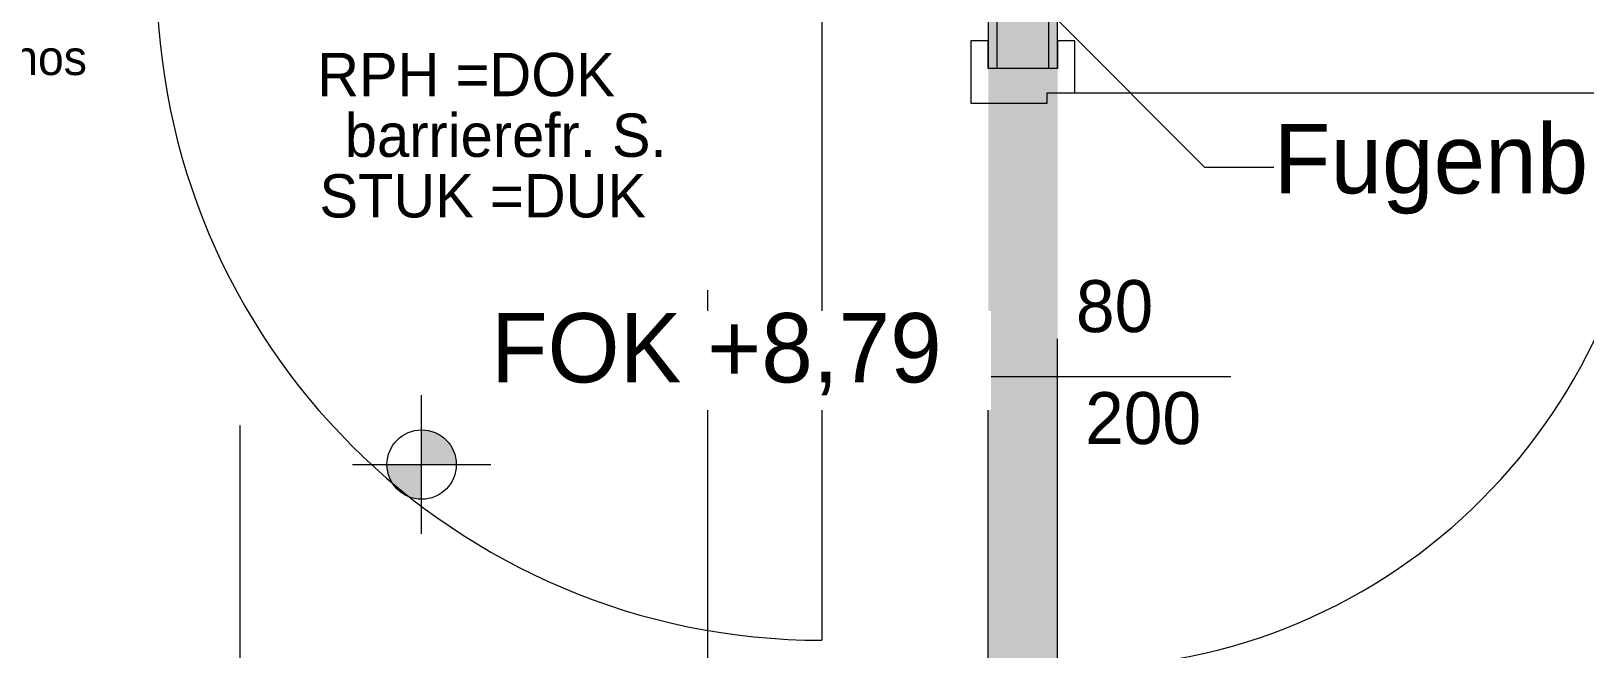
# Model space of a CAD drawing. Header units: metres. Extents: x -4 to 206, y -18 to 45.
# Drawn here: x 14.024 to 16.266, y -1.618 to -0.726 of the extents above; entities that cross this region are included whole.
import ezdxf

# ---------------------------------------------------------------- set-up
doc = ezdxf.new("R2010")
doc.units = ezdxf.units.M
doc.header["$MEASUREMENT"] = 0
doc.set_wipeout_variables(frame=1)
for name, pattern in [('Achse', [0.004, 0.002, -0.001, 0, -0.001]), ('Schnittlinie', [0.006, 0.003, -0.0015, 0, -0.0015]), ('Untersicht', [0.001, 0.0005, -0.0005]), ('Wipeout_Contour', [1, 0, -1])]:
    doc.linetypes.add(name, pattern=pattern)
for name, color, linetype in [('3._3.Stock PP STG1_1_000 Achsraster', 7, 'Continuous'), ('3._3.Stock PP STG1_1_110 Wand Aussen', 7, 'Continuous'), ('3._3.Stock PP STG1_1_130 Wand Innen', 7, 'Continuous'), ('3._3.Stock PP STG1_1_851 Marker Schnitt', 7, 'Continuous'), ('3._3.Stock PP STG1_1_915 Allgemein Beschriftung.x', 7, 'Continuous'), ('3._3.Stock PP STG1_1_950 Polierplan Bemaßung', 7, 'Continuous'), ('3._3.Stock PP STG1_1_955 Polierplan Beschriftung', 7, 'Continuous')]:
    doc.layers.add(name, color=color, linetype=linetype)
doc.styles.add('ERSTELLTER_STIL_2', font='')
doc.styles.get('ERSTELLTER_STIL_2').set_extended_font_data('Eurostile')

msp = doc.modelspace()

# ---------------------------------------------------------------- hatches: boundary and pattern name
at = {"layer": '3._3.Stock PP STG1_1_130 Wand Innen', "linetype": 'Continuous', "lineweight": 13, "true_color": 0xfb02fe}
for points in [[(15.4175, -0.71), (15.405, -0.71), (15.405, -0.78), (15.4175, -0.78)], [(15.4925, -0.71), (15.4925, -0.78), (15.505, -0.78), (15.505, -0.71)]]:
    msp.add_hatch(color=6, dxfattribs=at).paths.add_polyline_path(points)
at = {"layer": '3._3.Stock PP STG1_1_130 Wand Innen', "linetype": 'Continuous', "lineweight": 13, "true_color": 0xffaa00}
msp.add_hatch(color=40, dxfattribs=at).paths.add_polyline_path([(15.4175, -0.71), (15.4175, -0.78), (15.4925, -0.78), (15.4925, -0.71)])
at = {"layer": '3._3.Stock PP STG1_1_130 Wand Innen', "linetype": 'Continuous', "lineweight": 0, "true_color": 0xffffff}
msp.add_hatch(color=7, dxfattribs=at).paths.add_polyline_path([(15.505, -0.78), (15.405, -0.78), (15.405, -1.67), (15.505, -1.67)])
at = {"layer": '3._3.Stock PP STG1_1_950 Polierplan Bemaßung', "linetype": 'Continuous', "lineweight": 0, "true_color": 0x000000}
for points in [[(14.5873, -1.3515), (14.6373, -1.3515), (14.6335, -1.3323), (14.6227, -1.3161), (14.6065, -1.3053), (14.5873, -1.3015)], [(14.5873, -1.3515), (14.5373, -1.3515), (14.5412, -1.3706), (14.552, -1.3868), (14.5682, -1.3977), (14.5873, -1.4015)]]:
    msp.add_hatch(color=18, dxfattribs=at).paths.add_polyline_path(points)

# ---------------------------------------------------------------- linework, layer by layer
at = {"layer": '3._3.Stock PP STG1_1_000 Achsraster', "color": 5, "linetype": 'Achse', "lineweight": 0, "ltscale": 1000}
msp.add_line((15, 3), (15, -18), dxfattribs=at)
at = {"layer": '3._3.Stock PP STG1_1_110 Wand Aussen', "color": 8, "linetype": 'Continuous', "lineweight": 0, "ltscale": 1000}
msp.add_line((15.165, -0.645), (15.165, -1.605), dxfattribs=at)
msp.add_arc((15.165, -0.645), 0.96, 180, 270, dxfattribs=at)
at = {"layer": '3._3.Stock PP STG1_1_130 Wand Innen', "color": 7, "linetype": 'Continuous', "lineweight": 18, "ltscale": 1000}
for p, q in [((15.4175, -0.71), (15.4175, -0.78)), ((15.4925, -0.78), (15.4925, -0.71)), ((15.4175, -0.78), (15.405, -0.78)), ((15.4175, -0.78), (15.405, -0.78)), ((15.4175, -0.78), (15.405, -0.78)), ((15.4925, -0.78), (15.4175, -0.78)), ((15.4925, -0.78), (15.4175, -0.78)), ((15.4925, -0.78), (15.4175, -0.78)), ((15.505, -0.78), (15.4925, -0.78)), ((15.505, -0.78), (15.4925, -0.78)), ((15.505, -0.78), (15.4925, -0.78))]:
    msp.add_line(p, q, dxfattribs=at)
at = {"layer": '3._3.Stock PP STG1_1_130 Wand Innen', "color": 7, "linetype": 'Continuous', "lineweight": 13, "ltscale": 1000}
for p, q in [((15.405, -0.74), (15.38, -0.74)), ((15.38, -0.74), (15.38, -0.83)), ((15.405, -0.78), (15.405, -0.74)), ((15.53, -0.74), (15.505, -0.74)), ((15.505, -0.74), (15.505, -0.78)), ((15.53, -0.815), (15.53, -0.74)), ((15.505, -0.78), (15.405, -0.78)), ((15.49, -0.83), (15.49, -0.815)), ((15.49, -0.815), (15.53, -0.815)), ((15.53, -0.815), (16.36, -0.815)), ((15.38, -0.83), (15.49, -0.83)), ((15.755, -1.225), (15.355, -1.225))]:
    msp.add_line(p, q, dxfattribs=at)
at = {"layer": '3._3.Stock PP STG1_1_130 Wand Innen', "color": 8, "linetype": 'Untersicht', "lineweight": 13, "ltscale": 1000}
for p, q in [((15.405, -1.67), (15.405, -0.78)), ((15.505, -1.67), (15.505, -0.78))]:
    msp.add_line(p, q, dxfattribs=at)
at = {"layer": '3._3.Stock PP STG1_1_130 Wand Innen', "color": 7, "linetype": 'Continuous', "lineweight": 18, "ltscale": 1000, "flags": 128}
for points in [[(15.405, -0.71), (15.405, -0.78)], [(15.505, -0.78), (15.505, -0.71)]]:
    msp.add_lwpolyline(points, dxfattribs=at)
at = {"layer": '3._3.Stock PP STG1_1_130 Wand Innen', "color": 7, "linetype": 'Continuous', "lineweight": 13, "ltscale": 1000}
msp.add_arc((15.53, -0.815), 0.83, 270, 0, dxfattribs=at)
at = {"layer": '3._3.Stock PP STG1_1_851 Marker Schnitt', "color": 7, "linetype": 'Schnittlinie', "lineweight": 13, "ltscale": 1000}
msp.add_line((14.325, 4.805), (14.325, -18), dxfattribs=at)
at = {"layer": '3._3.Stock PP STG1_1_950 Polierplan Bemaßung', "color": 7, "linetype": 'Continuous', "lineweight": 13, "ltscale": 1000}
for p, q in [((14.5873, -1.4515), (14.5873, -1.2515)), ((14.4873, -1.3515), (14.6873, -1.3515))]:
    msp.add_line(p, q, dxfattribs=at)
msp.add_circle((14.5873, -1.3515), 0.05, dxfattribs=at)
at = {"layer": '3._3.Stock PP STG1_1_955 Polierplan Beschriftung', "color": 6, "linetype": 'Continuous', "lineweight": 13, "ltscale": 1000, "true_color": 0xfb02fe}
for p, q in [((15.5068, -0.7118), (15.7171, -0.9221)), ((15.7171, -0.9221), (15.8171, -0.9221))]:
    msp.add_line(p, q, dxfattribs=at)

# ---------------------------------------------------------------- texts
at = {"layer": '3._3.Stock PP STG1_1_110 Wand Aussen', "color": 7, "linetype": 'Continuous', "lineweight": 13, "char_height": 0.0625, "attachment_point": 9, "style": 'ERSTELLTER_STIL_2'}
for s, insert in [('\\A1;{\\pqr;\\pt0;\\fEurostile|b0|i0|c0|p0;\\W1.000000;RPH =DOK}', (14.8662, -0.8208)), ('\\A1;{\\pqr;\\pt0;\\fEurostile|b0|i0|c0|p0;\\W1.000000;barrierefr. S. }', (14.9408, -0.9083)), ('\\A1;{\\pqr;\\pt0;\\fEurostile|b0|i0|c0|p0;\\W1.000000;STUK =DUK}', (14.9112, -0.9958))]:
    msp.add_mtext(s, dxfattribs=dict(at, insert=insert))
at = {"layer": '3._3.Stock PP STG1_1_130 Wand Innen', "color": 7, "linetype": 'Continuous', "lineweight": 13, "char_height": 0.075, "attachment_point": 9, "style": 'ERSTELLTER_STIL_2'}
for s, insert in [('\\A1;{\\pqr;\\pt0;\\fEurostile|b0|i0|c0|p0;\\W1.000000;80}', (15.643, -1.1614)), ('\\A1;{\\pqr;\\pt0;\\fEurostile|b0|i0|c0|p0;\\W1.000000;200}', (15.712, -1.323))]:
    msp.add_mtext(s, dxfattribs=dict(at, insert=insert))
at = {"layer": '3._3.Stock PP STG1_1_915 Allgemein Beschriftung.x', "color": 250, "linetype": 'Continuous', "lineweight": 13, "true_color": 0x3f3f3f, "insert": (14.0132, -0.7394), "char_height": 0.05, "attachment_point": 2, "style": 'ERSTELLTER_STIL_2'}
msp.add_mtext('\\A1;{\\pqc;\\fEurostile|b0|i0|c0|p0;\\W1.000000;Lunos}', dxfattribs=at)
at = {"layer": '3._3.Stock PP STG1_1_955 Polierplan Beschriftung', "color": 6, "linetype": 'Continuous', "lineweight": 13, "true_color": 0xfb02fe, "insert": (15.8171, -0.9252), "char_height": 0.1, "attachment_point": 4, "style": 'ERSTELLTER_STIL_2'}
msp.add_mtext('\\A1;{\\pql;\\fEurostile|b0|i0|c0|p0;\\W1.000000;Fugenbildung}', dxfattribs=at)

# ---------------------------------------------------------------- next in the draw order: wipeouts: each hides what was drawn before it
at = {"color": 254, "linetype": 'Wipeout_Contour', "lineweight": 0, "ltscale": 60.380116}
msp.add_wipeout([(14.6659, -1.2729), (15.409, -1.2729), (15.409, -1.13), (14.6659, -1.13)], dxfattribs=at).dxf.layer = '3._3.Stock PP STG1_1_950 Polierplan Bemaßung'

# ---------------------------------------------------------------- next in the draw order: texts
at = {"layer": '3._3.Stock PP STG1_1_950 Polierplan Bemaßung', "color": 7, "linetype": 'Continuous', "lineweight": 13, "insert": (14.6873, -1.2515), "char_height": 0.1, "width": 0.700196, "attachment_point": 7, "style": 'ERSTELLTER_STIL_2'}
msp.add_mtext('\\A1;{\\pql;\\fEurostile|b0|i0|c0|p0;\\W1.000000;FOK +8,79}', dxfattribs=at)

doc.saveas('drawing.dxf')
